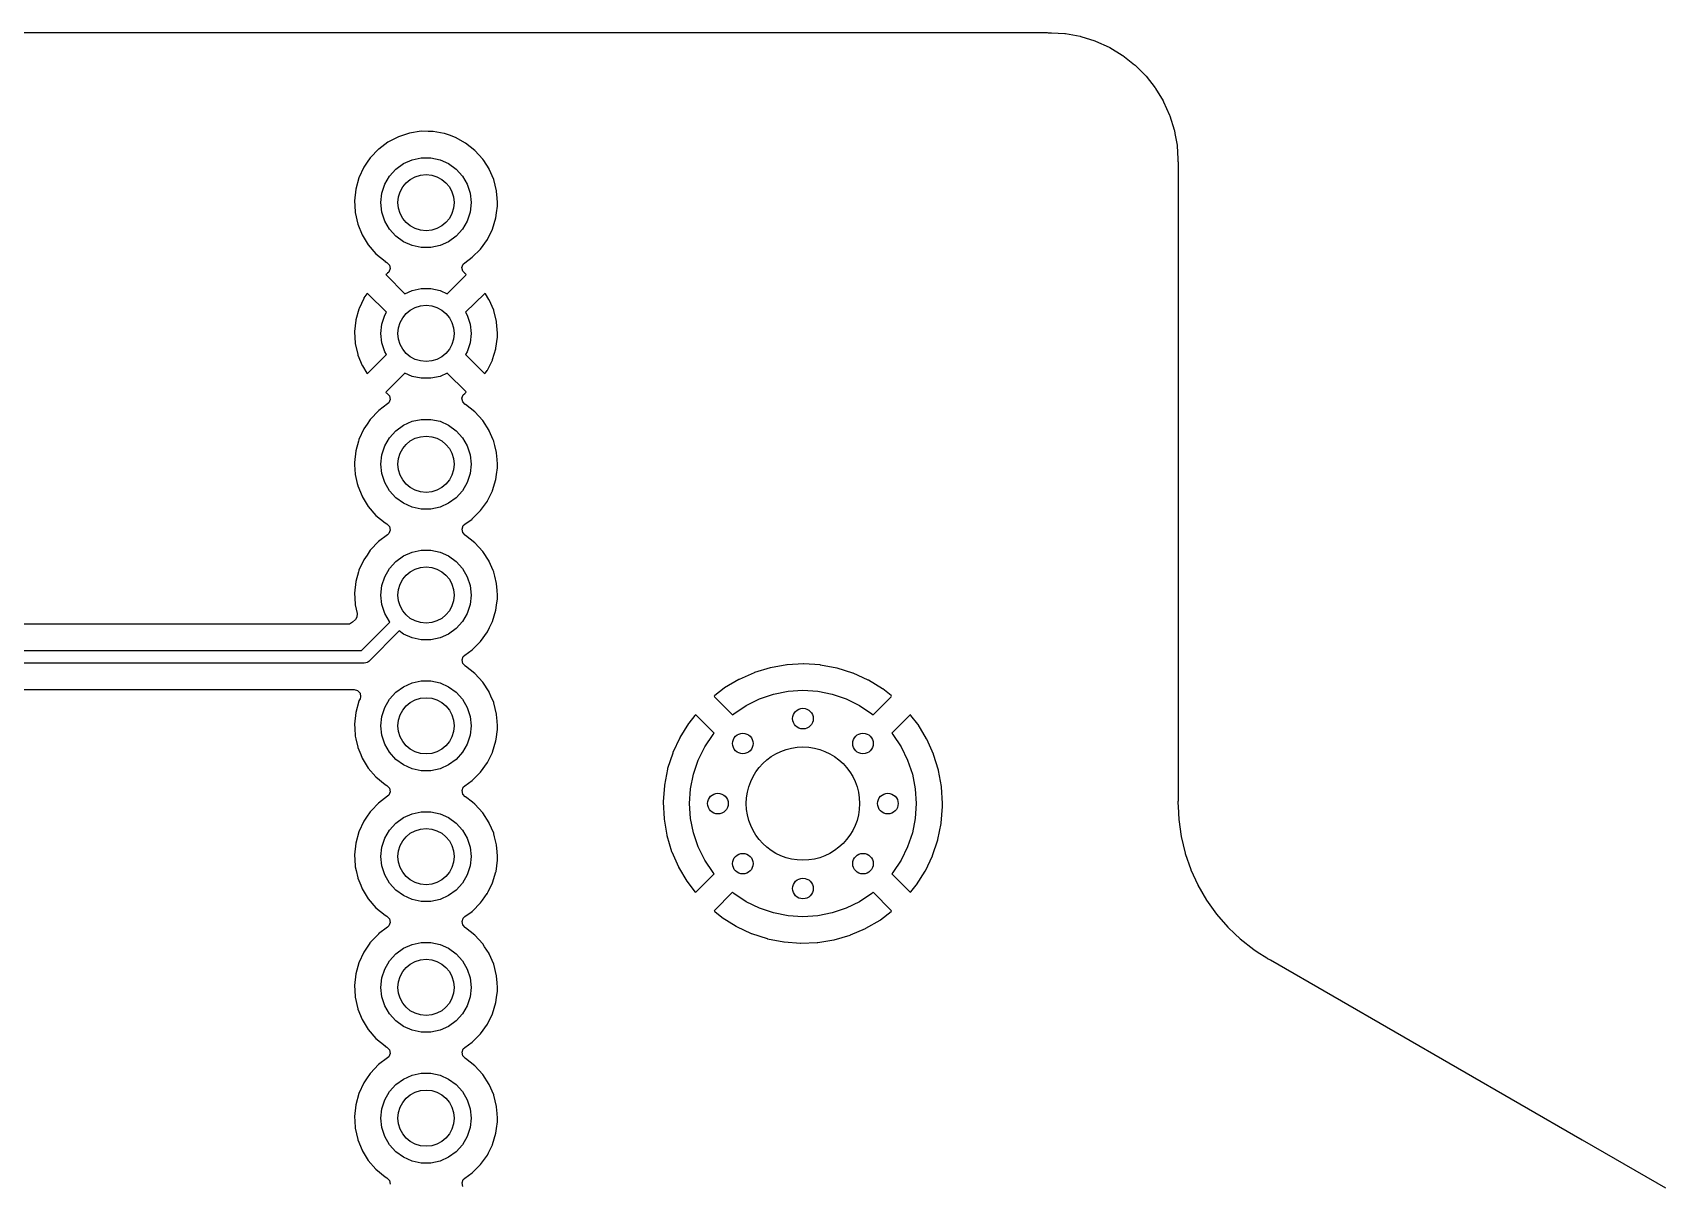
# Model space of a CAD drawing. Extents: x 189 to 319, y -167 to -61.
# Drawn here: x 253.98 to 285.68, y -83.17 to -60.82 of the extents above; entities that cross this region are included whole.
import ezdxf

# ---------------------------------------------------------------- set-up
doc = ezdxf.new("R2010")
doc.units = 0
doc.layers.add('BLACK', color=7, linetype='CONTINUOUS')

msp = doc.modelspace()

# ---------------------------------------------------------------- linework, layer by layer
at = {"layer": 'BLACK', "linetype": 'CONTINUOUS'}
for p, q in [((234.312, -60.8225), (273.681, -60.8225)), ((273.681, -60.8225), (273.7, -60.824)), ((273.7, -60.824), (273.715, -60.8263)), ((273.715, -60.8263), (273.715, -60.8263)), ((273.715, -60.8263), (273.724, -60.8277)), ((273.724, -60.8277), (273.741, -60.8255)), ((273.741, -60.8255), (273.765, -60.8246)), ((273.765, -60.8246), (274.023, -60.8402)), ((274.023, -60.8402), (274.038, -60.8421)), ((274.038, -60.8421), (274.109, -60.855)), ((274.109, -60.855), (274.319, -60.8936)), ((274.319, -60.8936), (274.334, -60.8972)), ((274.334, -60.8972), (274.606, -60.9822)), ((274.606, -60.9822), (274.621, -60.9876)), ((274.621, -60.9876), (274.881, -61.1048)), ((274.881, -61.1048), (274.895, -61.1119)), ((274.895, -61.1119), (275.139, -61.2597)), ((275.139, -61.2597), (275.152, -61.2684)), ((275.152, -61.2684), (275.377, -61.4445)), ((275.377, -61.4445), (275.388, -61.4546)), ((275.388, -61.4546), (275.59, -61.6566)), ((275.59, -61.6566), (275.6, -61.668)), ((275.6, -61.668), (275.776, -61.8929)), ((275.776, -61.8929), (275.785, -61.9054)), ((275.785, -61.9054), (275.933, -62.1499)), ((275.933, -62.1499), (275.94, -62.1634)), ((275.94, -62.1634), (276.057, -62.4239)), ((276.057, -62.4239), (276.062, -62.4381)), ((276.062, -62.4381), (276.147, -62.7109)), ((261.523, -62.7384), (261.298, -62.7728)), ((261.528, -62.7384), (261.523, -62.7384)), ((261.664, -62.7401), (261.528, -62.7384)), ((261.528, -62.7384), (261.528, -62.7384)), ((261.751, -62.7412), (261.664, -62.7401)), ((261.756, -62.7421), (261.751, -62.7412)), ((261.97, -62.7802), (261.756, -62.7421)), ((261.756, -62.7421), (261.756, -62.7421)), ((276.147, -62.7109), (276.151, -62.7257)), ((276.151, -62.7257), (276.161, -62.7811)), ((260.697, -63.0854), (260.54, -63.2501)), ((260.702, -63.0823), (260.697, -63.0854)), ((260.875, -62.9518), (260.702, -63.0823)), ((260.88, -62.9487), (260.875, -62.9518)), ((260.875, -62.9518), (260.875, -62.9518)), ((261.082, -62.8436), (260.88, -62.9487)), ((261.298, -62.7728), (261.082, -62.8436)), ((261.975, -62.7811), (261.97, -62.7802)), ((261.97, -62.7802), (261.97, -62.7802)), ((261.98, -62.7828), (261.975, -62.7811)), ((262.074, -62.816), (261.98, -62.7828)), ((261.98, -62.7828), (261.98, -62.7828)), ((262.19, -62.8571), (262.074, -62.816)), ((262.389, -62.9672), (262.19, -62.8571)), ((262.568, -63.1083), (262.389, -62.9672)), ((276.161, -62.7811), (276.202, -63.0067)), ((276.202, -63.0067), (276.204, -63.0218)), ((276.204, -63.0218), (276.219, -63.2725)), ((260.479, -63.3398), (260.412, -63.4382)), ((260.537, -63.2543), (260.479, -63.3398)), ((260.54, -63.2501), (260.537, -63.2543)), ((260.537, -63.2543), (260.537, -63.2543)), ((261.034, -63.4733), (261.182, -63.3656)), ((261.182, -63.3656), (261.349, -63.2911)), ((261.349, -63.2911), (261.528, -63.253)), ((261.528, -63.253), (261.712, -63.253)), ((261.712, -63.253), (261.891, -63.2911)), ((261.891, -63.2911), (262.058, -63.3656)), ((262.058, -63.3656), (262.206, -63.4733)), ((262.721, -63.2767), (262.568, -63.1083)), ((262.724, -63.281), (262.721, -63.2767)), ((262.741, -63.3083), (262.724, -63.281)), ((262.724, -63.281), (262.724, -63.281)), ((262.845, -63.4679), (262.741, -63.3083)), ((276.218, -63.2994), (276.217, -63.3083)), ((276.217, -63.3083), (276.218, -63.3172)), ((276.219, -63.2725), (276.218, -63.2992)), ((276.218, -63.2992), (276.218, -63.2994)), ((276.218, -63.3172), (276.218, -63.3172)), ((276.218, -63.3172), (276.221, -63.3398)), ((276.221, -63.3398), (276.222, -63.3561)), ((276.222, -63.3561), (276.222, -75.7212)), ((260.316, -63.6447), (260.255, -63.8642)), ((260.412, -63.4382), (260.316, -63.6447)), ((260.819, -63.7681), (260.911, -63.6095)), ((260.911, -63.6095), (261.034, -63.4733)), ((262.206, -63.4733), (262.329, -63.6095)), ((262.329, -63.6095), (262.421, -63.7681)), ((262.847, -63.4726), (262.845, -63.4679)), ((262.933, -63.672), (262.847, -63.4726)), ((262.847, -63.4726), (262.847, -63.4726)), ((262.935, -63.6767), (262.933, -63.672)), ((262.991, -63.8976), (262.935, -63.6767)), ((260.255, -63.8642), (260.231, -64.0906)), ((260.744, -64.1245), (260.763, -63.9423)), ((260.763, -63.9423), (260.819, -63.7681)), ((262.421, -63.7681), (262.477, -63.9423)), ((262.477, -63.9423), (262.496, -64.1245)), ((262.991, -63.9027), (262.991, -63.8976)), ((263.002, -64.0349), (262.991, -63.9027)), ((262.991, -63.9027), (262.991, -63.9027)), ((263.01, -64.1245), (263.002, -64.0349)), ((260.231, -64.0906), (260.231, -64.0957)), ((260.231, -64.0957), (260.236, -64.1793)), ((260.231, -64.0957), (260.231, -64.0957)), ((260.236, -64.1793), (260.244, -64.3179)), ((260.244, -64.3179), (260.294, -64.5401)), ((260.763, -64.3067), (260.744, -64.1245)), ((260.819, -64.481), (260.763, -64.3067)), ((262.477, -64.3067), (262.421, -64.481)), ((262.496, -64.1245), (262.477, -64.3067)), ((262.978, -64.4182), (262.991, -64.323)), ((262.991, -64.323), (263.007, -64.1957)), ((263.007, -64.1957), (263.008, -64.1924)), ((263.007, -64.1957), (263.007, -64.1957)), ((263.008, -64.1924), (263.01, -64.1245)), ((260.294, -64.5401), (260.296, -64.5448)), ((260.296, -64.5448), (260.296, -64.5449)), ((260.296, -64.5449), (260.378, -64.7463)), ((260.911, -64.6396), (260.819, -64.481)), ((261.034, -64.7758), (260.911, -64.6396)), ((262.329, -64.6396), (262.206, -64.7758)), ((262.421, -64.481), (262.329, -64.6396)), ((262.811, -64.8402), (262.912, -64.6361)), ((262.912, -64.6361), (262.978, -64.4182)), ((260.378, -64.7463), (260.38, -64.751)), ((260.38, -64.751), (260.499, -64.9452)), ((260.499, -64.9452), (260.648, -65.1173)), ((261.182, -64.8834), (261.034, -64.7758)), ((261.349, -64.9579), (261.182, -64.8834)), ((261.528, -64.996), (261.349, -64.9579)), ((261.891, -64.9579), (261.712, -64.996)), ((262.058, -64.8834), (261.891, -64.9579)), ((262.206, -64.7758), (262.058, -64.8834)), ((262.678, -65.0251), (262.811, -64.8402)), ((260.648, -65.1173), (260.823, -65.2628)), ((260.823, -65.2628), (260.827, -65.2654)), ((260.827, -65.2654), (260.827, -65.2654)), ((260.827, -65.2654), (260.861, -65.2848)), ((260.861, -65.2848), (260.909, -65.3365)), ((261.712, -64.996), (261.528, -64.996)), ((262.342, -65.3175), (262.37, -65.2909)), ((262.37, -65.2909), (262.517, -65.1859)), ((262.517, -65.1859), (262.678, -65.0251)), ((260.851, -65.5108), (260.842, -65.5222)), ((260.842, -65.5222), (260.849, -65.5345)), ((260.849, -65.5345), (261.208, -65.8938)), ((260.873, -65.4944), (260.851, -65.5108)), ((260.896, -65.472), (260.873, -65.4944)), ((260.923, -65.4063), (260.896, -65.472)), ((260.909, -65.3365), (260.923, -65.4063)), ((262.032, -65.8938), (262.392, -65.5332)), ((262.317, -65.3839), (262.342, -65.3175)), ((262.332, -65.4534), (262.317, -65.3839)), ((262.38, -65.5019), (262.332, -65.4534)), ((262.38, -65.5022), (262.38, -65.5019)), ((262.381, -65.5031), (262.38, -65.5022)), ((262.382, -65.5038), (262.381, -65.5031)), ((262.384, -65.5051), (262.382, -65.5038)), ((262.392, -65.51), (262.384, -65.5051)), ((262.399, -65.5204), (262.392, -65.51)), ((262.392, -65.5332), (262.399, -65.5204)), ((260.467, -65.898), (260.415, -65.9742)), ((260.479, -65.8884), (260.467, -65.898)), ((260.491, -65.8947), (260.479, -65.8884)), ((260.851, -66.2543), (260.491, -65.8947)), ((261.208, -65.8938), (261.349, -65.8311)), ((261.349, -65.8311), (261.528, -65.793)), ((261.528, -65.793), (261.712, -65.793)), ((261.712, -65.793), (261.891, -65.8311)), ((261.891, -65.8311), (262.032, -65.8938)), ((262.752, -65.8919), (262.389, -66.2543)), ((262.761, -65.8875), (262.752, -65.8919)), ((262.772, -65.8967), (262.761, -65.8875)), ((262.841, -66.0038), (262.772, -65.8967)), ((260.315, -66.1899), (260.257, -66.3993)), ((260.319, -66.1802), (260.315, -66.1899)), ((260.41, -65.9831), (260.319, -66.1802)), ((260.415, -65.9742), (260.41, -65.9831)), ((260.819, -66.3081), (260.851, -66.2543)), ((262.389, -66.2543), (262.421, -66.3081)), ((262.846, -66.0129), (262.841, -66.0038)), ((262.933, -66.2122), (262.846, -66.0129)), ((262.936, -66.2219), (262.933, -66.2122)), ((262.989, -66.4326), (262.936, -66.2219)), ((260.255, -66.4094), (260.232, -66.6255)), ((260.257, -66.3993), (260.255, -66.4094)), ((260.744, -66.6645), (260.763, -66.4823)), ((260.763, -66.4823), (260.819, -66.3081)), ((262.421, -66.3081), (262.477, -66.4823)), ((262.477, -66.4823), (262.496, -66.6645)), ((262.991, -66.4428), (262.989, -66.4326)), ((263.009, -66.6612), (262.991, -66.4428)), ((260.232, -66.6255), (260.232, -66.6358)), ((260.232, -66.6358), (260.244, -66.8527)), ((260.244, -66.8527), (260.246, -66.8629)), ((260.246, -66.8629), (260.293, -67.0749)), ((260.763, -66.8467), (260.744, -66.6645)), ((260.819, -67.021), (260.763, -66.8467)), ((262.477, -66.8467), (262.421, -67.021)), ((262.496, -66.6645), (262.477, -66.8467)), ((262.978, -66.9529), (263.007, -66.7357)), ((263.007, -66.729), (263.009, -66.6679)), ((263.007, -66.7357), (263.007, -66.729)), ((263.009, -66.6679), (263.009, -66.6612)), ((260.293, -67.0749), (260.296, -67.0847)), ((260.296, -67.0847), (260.378, -67.286)), ((260.487, -67.4388), (260.851, -67.0748)), ((260.851, -67.0748), (260.819, -67.021)), ((262.421, -67.021), (262.389, -67.0748)), ((262.389, -67.0748), (262.749, -67.4346)), ((262.813, -67.3753), (262.909, -67.1805)), ((262.909, -67.1805), (262.913, -67.1709)), ((262.913, -67.1709), (262.976, -66.963)), ((262.976, -66.963), (262.978, -66.9529)), ((260.378, -67.286), (260.383, -67.2952)), ((260.383, -67.2952), (260.467, -67.4331)), ((260.467, -67.4331), (260.478, -67.4425)), ((260.478, -67.4425), (260.487, -67.4388)), ((261.208, -67.4353), (260.848, -67.7962)), ((261.349, -67.4979), (261.208, -67.4353)), ((261.528, -67.536), (261.349, -67.4979)), ((261.891, -67.4979), (261.712, -67.536)), ((262.032, -67.4353), (261.891, -67.4979)), ((262.39, -67.7933), (262.032, -67.4353)), ((262.749, -67.4346), (262.761, -67.4412)), ((262.761, -67.4412), (262.773, -67.4322)), ((262.773, -67.4322), (262.808, -67.3841)), ((262.808, -67.3841), (262.813, -67.3753)), ((260.848, -67.7962), (260.841, -67.8086)), ((260.841, -67.8086), (260.846, -67.8157)), ((260.846, -67.8157), (260.861, -67.8242)), ((260.861, -67.8242), (260.909, -67.8759)), ((261.712, -67.536), (261.528, -67.536)), ((262.342, -67.8569), (262.37, -67.8303)), ((262.37, -67.8303), (262.388, -67.8171)), ((262.388, -67.8171), (262.397, -67.8064)), ((262.397, -67.8064), (262.39, -67.7933)), ((260.873, -68.0338), (260.702, -68.1623)), ((260.896, -68.0114), (260.873, -68.0338)), ((260.922, -67.9457), (260.896, -68.0114)), ((260.909, -67.8759), (260.922, -67.9457)), ((262.317, -67.9234), (262.342, -67.8569)), ((262.332, -67.9928), (262.317, -67.9234)), ((262.38, -68.0416), (262.332, -67.9928)), ((262.38, -68.0418), (262.38, -68.0416)), ((262.381, -68.0424), (262.38, -68.0418)), ((262.382, -68.0432), (262.381, -68.0424)), ((262.389, -68.0472), (262.382, -68.0432)), ((262.568, -68.1883), (262.389, -68.0472)), ((260.474, -68.4275), (260.412, -68.5182)), ((260.537, -68.3343), (260.474, -68.4275)), ((260.54, -68.3301), (260.537, -68.3343)), ((260.537, -68.3343), (260.537, -68.3343)), ((260.697, -68.1654), (260.54, -68.3301)), ((260.702, -68.1623), (260.697, -68.1654)), ((261.034, -68.5533), (261.182, -68.4456)), ((261.182, -68.4456), (261.349, -68.3711)), ((261.349, -68.3711), (261.528, -68.333)), ((261.528, -68.333), (261.712, -68.333)), ((261.712, -68.333), (261.891, -68.3711)), ((261.891, -68.3711), (262.058, -68.4456)), ((262.058, -68.4456), (262.206, -68.5533)), ((262.721, -68.3567), (262.568, -68.1883)), ((262.845, -68.5479), (262.721, -68.3567)), ((260.307, -68.7567), (260.255, -68.9442)), ((260.315, -68.7297), (260.307, -68.7567)), ((260.316, -68.7247), (260.315, -68.7297)), ((260.315, -68.7297), (260.315, -68.7297)), ((260.412, -68.5182), (260.316, -68.7247)), ((260.819, -68.8481), (260.911, -68.6895)), ((260.911, -68.6895), (261.034, -68.5533)), ((262.206, -68.5533), (262.329, -68.6895)), ((262.329, -68.6895), (262.421, -68.8481)), ((262.847, -68.5526), (262.845, -68.5479)), ((262.924, -68.7299), (262.847, -68.5526)), ((262.847, -68.5526), (262.847, -68.5526)), ((262.935, -68.7567), (262.924, -68.7299)), ((262.937, -68.7617), (262.935, -68.7567)), ((262.956, -68.84), (262.937, -68.7617)), ((262.937, -68.7617), (262.937, -68.7617)), ((260.255, -68.9442), (260.231, -69.1706)), ((260.744, -69.2045), (260.763, -69.0223)), ((260.763, -69.0223), (260.819, -68.8481)), ((262.421, -68.8481), (262.477, -69.0223)), ((262.477, -69.0223), (262.496, -69.2045)), ((262.991, -68.9776), (262.956, -68.84)), ((262.991, -68.9827), (262.991, -68.9776)), ((263.002, -69.1149), (262.991, -68.9827)), ((262.991, -68.9827), (262.991, -68.9827)), ((260.231, -69.1706), (260.231, -69.1757)), ((260.231, -69.1757), (260.231, -69.1757)), ((260.231, -69.1757), (260.233, -69.2141)), ((260.233, -69.2141), (260.244, -69.3979)), ((260.244, -69.3979), (260.245, -69.403)), ((260.245, -69.403), (260.245, -69.403)), ((260.245, -69.403), (260.284, -69.5766)), ((260.763, -69.3867), (260.744, -69.2045)), ((260.819, -69.561), (260.763, -69.3867)), ((262.477, -69.3867), (262.421, -69.561)), ((262.496, -69.2045), (262.477, -69.3867)), ((262.978, -69.4982), (262.991, -69.403)), ((262.991, -69.403), (263.007, -69.2757)), ((263.01, -69.2045), (263.002, -69.1149)), ((263.007, -69.2757), (263.008, -69.2724)), ((263.007, -69.2757), (263.007, -69.2757)), ((263.008, -69.2724), (263.01, -69.2045)), ((260.284, -69.5766), (260.294, -69.6201)), ((260.294, -69.6201), (260.296, -69.6248)), ((260.296, -69.6248), (260.296, -69.6249)), ((260.296, -69.6249), (260.378, -69.826)), ((260.911, -69.7196), (260.819, -69.561)), ((261.034, -69.8558), (260.911, -69.7196)), ((262.329, -69.7196), (262.206, -69.8558)), ((262.421, -69.561), (262.329, -69.7196)), ((262.813, -69.9153), (262.91, -69.7207)), ((262.91, -69.7207), (262.912, -69.7161)), ((262.91, -69.7207), (262.91, -69.7207)), ((262.912, -69.7161), (262.978, -69.4982)), ((260.378, -69.826), (260.38, -69.831)), ((260.38, -69.831), (260.499, -70.0252)), ((260.499, -70.0252), (260.648, -70.1973)), ((261.182, -69.9634), (261.034, -69.8558)), ((261.349, -70.0379), (261.182, -69.9634)), ((261.528, -70.076), (261.349, -70.0379)), ((261.891, -70.0379), (261.712, -70.076)), ((262.058, -69.9634), (261.891, -70.0379)), ((262.206, -69.8558), (262.058, -69.9634)), ((262.678, -70.1051), (262.811, -69.9202)), ((262.811, -69.9202), (262.813, -69.9153)), ((260.648, -70.1973), (260.823, -70.3428)), ((260.823, -70.3428), (260.827, -70.3454)), ((260.827, -70.3454), (260.827, -70.3454)), ((260.827, -70.3454), (260.86, -70.3646)), ((260.86, -70.3646), (260.909, -70.4162)), ((261.712, -70.076), (261.528, -70.076)), ((262.343, -70.3972), (262.37, -70.3706)), ((262.37, -70.3706), (262.513, -70.2689)), ((262.513, -70.2689), (262.517, -70.2659)), ((262.513, -70.2689), (262.513, -70.2689)), ((262.517, -70.2659), (262.678, -70.1051)), ((260.872, -70.5741), (260.697, -70.7054)), ((260.895, -70.5518), (260.872, -70.5741)), ((260.922, -70.486), (260.895, -70.5518)), ((260.909, -70.4162), (260.922, -70.486)), ((262.318, -70.4636), (262.343, -70.3972)), ((262.332, -70.5331), (262.318, -70.4636)), ((262.38, -70.5815), (262.332, -70.5331)), ((262.38, -70.5818), (262.38, -70.5815)), ((262.382, -70.5828), (262.38, -70.5818)), ((262.382, -70.5835), (262.382, -70.5828)), ((262.389, -70.5872), (262.382, -70.5835)), ((262.568, -70.7283), (262.389, -70.5872)), ((260.474, -70.9675), (260.412, -71.0582)), ((260.537, -70.8743), (260.474, -70.9675)), ((260.54, -70.8701), (260.537, -70.8743)), ((260.537, -70.8743), (260.537, -70.8743)), ((260.697, -70.7054), (260.54, -70.8701)), ((261.034, -71.0933), (261.182, -70.9856)), ((261.182, -70.9856), (261.349, -70.9111)), ((261.349, -70.9111), (261.528, -70.873)), ((261.528, -70.873), (261.712, -70.873)), ((261.712, -70.873), (261.891, -70.9111)), ((261.891, -70.9111), (262.058, -70.9856)), ((262.058, -70.9856), (262.206, -71.0933)), ((262.721, -70.8967), (262.568, -70.7283)), ((262.845, -71.0879), (262.721, -70.8967)), ((260.307, -71.2967), (260.255, -71.4842)), ((260.315, -71.2697), (260.307, -71.2967)), ((260.316, -71.2647), (260.315, -71.2697)), ((260.315, -71.2697), (260.315, -71.2697)), ((260.412, -71.0582), (260.316, -71.2647)), ((260.819, -71.3881), (260.911, -71.2295)), ((260.911, -71.2295), (261.034, -71.0933)), ((262.206, -71.0933), (262.329, -71.2295)), ((262.329, -71.2295), (262.421, -71.3881)), ((262.847, -71.0926), (262.845, -71.0879)), ((262.924, -71.2699), (262.847, -71.0926)), ((262.847, -71.0926), (262.847, -71.0926)), ((262.935, -71.2967), (262.924, -71.2699)), ((262.937, -71.3017), (262.935, -71.2967)), ((262.956, -71.38), (262.937, -71.3017)), ((262.937, -71.3017), (262.937, -71.3017)), ((260.255, -71.4842), (260.231, -71.7106)), ((260.744, -71.7445), (260.763, -71.5623)), ((260.763, -71.5623), (260.819, -71.3881)), ((262.421, -71.3881), (262.477, -71.5623)), ((262.477, -71.5623), (262.496, -71.7445)), ((262.991, -71.5176), (262.956, -71.38)), ((262.991, -71.5227), (262.991, -71.5176)), ((263.002, -71.6549), (262.991, -71.5227)), ((262.991, -71.5227), (262.991, -71.5227)), ((260.231, -71.7106), (260.231, -71.7157)), ((260.231, -71.7157), (260.231, -71.7157)), ((260.231, -71.7157), (260.236, -71.7993)), ((260.236, -71.7993), (260.244, -71.9379)), ((260.244, -71.9379), (260.281, -72.1042)), ((260.763, -71.9267), (260.744, -71.7445)), ((260.819, -72.101), (260.763, -71.9267)), ((262.477, -71.9267), (262.421, -72.101)), ((262.496, -71.7445), (262.477, -71.9267)), ((262.978, -72.0382), (262.991, -71.943)), ((262.991, -71.943), (263.007, -71.8157)), ((263.01, -71.7445), (263.002, -71.6549)), ((263.007, -71.8157), (263.008, -71.8124)), ((263.007, -71.8157), (263.007, -71.8157)), ((263.008, -71.8124), (263.01, -71.7445)), ((260.194, -72.2749), (260.131, -72.309)), ((260.248, -72.221), (260.194, -72.2749)), ((260.277, -72.1751), (260.248, -72.221)), ((260.281, -72.1042), (260.277, -72.1751)), ((260.367, -72.8203), (260.919, -72.2686)), ((260.911, -72.2596), (260.819, -72.101)), ((260.919, -72.2686), (260.911, -72.2596)), ((262.329, -72.2596), (262.206, -72.3958)), ((262.421, -72.101), (262.329, -72.2596)), ((262.853, -72.3752), (262.91, -72.2607)), ((262.91, -72.2607), (262.912, -72.2561)), ((262.91, -72.2607), (262.91, -72.2607)), ((262.912, -72.2561), (262.978, -72.0382)), ((260.105, -72.3118), (247.824, -72.3118)), ((260.131, -72.309), (260.105, -72.3118)), ((261.098, -72.4428), (260.508, -73.0337)), ((261.182, -72.5034), (261.098, -72.4428)), ((261.349, -72.5779), (261.182, -72.5034)), ((261.528, -72.616), (261.349, -72.5779)), ((261.891, -72.5779), (261.712, -72.616)), ((262.058, -72.5034), (261.891, -72.5779)), ((262.206, -72.3958), (262.058, -72.5034)), ((262.678, -72.6451), (262.811, -72.4602)), ((262.811, -72.4602), (262.853, -72.3752)), ((245.825, -72.8203), (260.367, -72.8203)), ((261.712, -72.616), (261.528, -72.616)), ((262.343, -72.9372), (262.37, -72.9106)), ((262.37, -72.9106), (262.513, -72.8089)), ((262.513, -72.8089), (262.517, -72.8059)), ((262.513, -72.8089), (262.513, -72.8089)), ((262.517, -72.8059), (262.678, -72.6451)), ((260.419, -73.0703), (245.876, -73.0703)), ((260.449, -73.0617), (260.419, -73.0703)), ((260.479, -73.0552), (260.449, -73.0617)), ((260.484, -73.0513), (260.479, -73.0552)), ((260.487, -73.0505), (260.484, -73.0513)), ((260.49, -73.0471), (260.487, -73.0505)), ((260.508, -73.0337), (260.49, -73.0471)), ((262.318, -73.0036), (262.343, -72.9372)), ((262.332, -73.0731), (262.318, -73.0036)), ((262.38, -73.1215), (262.332, -73.0731)), ((262.38, -73.1218), (262.38, -73.1215)), ((262.382, -73.1228), (262.38, -73.1218)), ((262.382, -73.1235), (262.382, -73.1228)), ((262.389, -73.1272), (262.382, -73.1235)), ((262.568, -73.2683), (262.389, -73.1272)), ((268.301, -73.1581), (267.995, -73.2511)), ((268.308, -73.1563), (268.301, -73.1581)), ((268.622, -73.1007), (268.308, -73.1563)), ((268.629, -73.0998), (268.622, -73.1007)), ((268.948, -73.0823), (268.629, -73.0998)), ((268.955, -73.0823), (268.948, -73.0823)), ((269.274, -73.1032), (268.955, -73.0823)), ((269.281, -73.1041), (269.274, -73.1032)), ((269.595, -73.1631), (269.281, -73.1041)), ((269.602, -73.1649), (269.595, -73.1631)), ((269.906, -73.2611), (269.602, -73.1649)), ((261.034, -73.6333), (261.182, -73.5256)), ((261.182, -73.5256), (261.349, -73.4511)), ((261.349, -73.4511), (261.528, -73.413)), ((261.528, -73.413), (261.712, -73.413)), ((261.712, -73.413), (261.891, -73.4511)), ((261.891, -73.4511), (262.058, -73.5256)), ((262.058, -73.5256), (262.206, -73.6333)), ((262.721, -73.4367), (262.568, -73.2683)), ((262.845, -73.6279), (262.721, -73.4367)), ((267.69, -73.3862), (267.416, -73.5492)), ((267.697, -73.3827), (267.69, -73.3862)), ((267.988, -73.2537), (267.697, -73.3827)), ((267.995, -73.2511), (267.988, -73.2537)), ((269.913, -73.2638), (269.906, -73.2611)), ((270.204, -73.3958), (269.913, -73.2638)), ((270.21, -73.3994), (270.204, -73.3958)), ((270.483, -73.5653), (270.21, -73.3994)), ((247.775, -73.5788), (260.223, -73.5788)), ((260.223, -73.5788), (260.291, -73.5988)), ((260.316, -73.8047), (260.255, -74.0242)), ((260.291, -73.5988), (260.338, -73.6525)), ((260.318, -73.8), (260.316, -73.8047)), ((260.338, -73.7579), (260.318, -73.8)), ((260.318, -73.8), (260.318, -73.8)), ((260.338, -73.6525), (260.348, -73.7228)), ((260.348, -73.7228), (260.338, -73.7579)), ((260.819, -73.9281), (260.911, -73.7695)), ((260.911, -73.7695), (261.034, -73.6333)), ((262.206, -73.6333), (262.329, -73.7695)), ((262.329, -73.7695), (262.421, -73.9281)), ((262.847, -73.6326), (262.845, -73.6279)), ((262.88, -73.7084), (262.847, -73.6326)), ((262.847, -73.6326), (262.847, -73.6326)), ((262.933, -73.832), (262.88, -73.7084)), ((262.935, -73.8367), (262.933, -73.832)), ((262.991, -74.0576), (262.935, -73.8367)), ((267.224, -73.6968), (267.215, -73.7084)), ((267.215, -73.7084), (267.222, -73.7203)), ((267.222, -73.7203), (267.573, -74.0715)), ((267.41, -73.5535), (267.224, -73.6968)), ((267.416, -73.5492), (267.41, -73.5535)), ((267.837, -73.8897), (268.096, -73.7625)), ((268.096, -73.7625), (268.368, -73.67)), ((268.368, -73.67), (268.65, -73.6138)), ((268.65, -73.6138), (268.938, -73.595)), ((268.938, -73.595), (269.225, -73.6138)), ((269.225, -73.6138), (269.507, -73.67)), ((269.507, -73.67), (269.779, -73.7625)), ((269.779, -73.7625), (270.037, -73.8897)), ((270.302, -74.0715), (270.652, -73.7212)), ((270.489, -73.5696), (270.483, -73.5653)), ((270.651, -73.6977), (270.489, -73.5696)), ((270.659, -73.7084), (270.651, -73.6977)), ((270.652, -73.7212), (270.659, -73.7084)), ((260.255, -74.0242), (260.231, -74.2506)), ((260.744, -74.2845), (260.763, -74.1023)), ((260.763, -74.1023), (260.819, -73.9281)), ((262.421, -73.9281), (262.477, -74.1023)), ((262.477, -74.1023), (262.496, -74.2845)), ((262.991, -74.0627), (262.991, -74.0576)), ((263.002, -74.1949), (262.991, -74.0627)), ((262.991, -74.0627), (262.991, -74.0627)), ((266.84, -74.0813), (266.72, -74.2321)), ((266.851, -74.0736), (266.84, -74.0813)), ((266.864, -74.0807), (266.851, -74.0736)), ((267.214, -74.4307), (266.864, -74.0807)), ((267.573, -74.0715), (267.598, -74.0496)), ((267.598, -74.0496), (267.837, -73.8897)), ((270.037, -73.8897), (270.277, -74.0496)), ((270.277, -74.0496), (270.302, -74.0715)), ((271.012, -74.0797), (270.661, -74.4307)), ((271.024, -74.0732), (271.012, -74.0797)), ((271.035, -74.0816), (271.024, -74.0732)), ((271.171, -74.2554), (271.035, -74.0816)), ((260.231, -74.2506), (260.231, -74.2557)), ((260.231, -74.2557), (260.231, -74.2557)), ((260.231, -74.2557), (260.236, -74.3393)), ((260.236, -74.3393), (260.244, -74.4779)), ((260.244, -74.4779), (260.245, -74.483)), ((260.245, -74.483), (260.245, -74.483)), ((260.245, -74.483), (260.257, -74.5348)), ((260.763, -74.4667), (260.744, -74.2845)), ((260.819, -74.641), (260.763, -74.4667)), ((262.477, -74.4667), (262.421, -74.641)), ((262.496, -74.2845), (262.477, -74.4667)), ((262.983, -74.5416), (263.007, -74.3557)), ((263.01, -74.2845), (263.002, -74.1949)), ((263.007, -74.3557), (263.008, -74.3524)), ((263.007, -74.3557), (263.007, -74.3557)), ((263.008, -74.3524), (263.01, -74.2845)), ((266.716, -74.2383), (266.549, -74.5098)), ((266.72, -74.2321), (266.716, -74.2383)), ((267.032, -74.695), (267.192, -74.4557)), ((267.192, -74.4557), (267.214, -74.4307)), ((270.661, -74.4307), (270.683, -74.4557)), ((270.683, -74.4557), (270.843, -74.695)), ((271.175, -74.2616), (271.171, -74.2554)), ((271.34, -74.5348), (271.175, -74.2616)), ((260.257, -74.5348), (260.294, -74.7001)), ((260.294, -74.7001), (260.296, -74.7048)), ((260.296, -74.7048), (260.296, -74.7049)), ((260.296, -74.7049), (260.351, -74.8397)), ((260.911, -74.7996), (260.819, -74.641)), ((261.034, -74.9358), (260.911, -74.7996)), ((262.329, -74.7996), (262.206, -74.9358)), ((262.421, -74.641), (262.329, -74.7996)), ((262.89, -74.8397), (262.91, -74.8007)), ((262.91, -74.8007), (262.912, -74.7961)), ((262.91, -74.8007), (262.91, -74.8007)), ((262.912, -74.7961), (262.978, -74.5782)), ((262.978, -74.5782), (262.983, -74.5416)), ((266.409, -74.8131), (266.311, -75.1167)), ((266.411, -74.8061), (266.409, -74.8131)), ((266.545, -74.5164), (266.411, -74.8061)), ((266.549, -74.5098), (266.545, -74.5164)), ((266.905, -74.9531), (267.032, -74.695)), ((270.843, -74.695), (270.97, -74.9531)), ((271.343, -74.5416), (271.34, -74.5348)), ((271.474, -74.8326), (271.343, -74.5416)), ((260.351, -74.8397), (260.38, -74.911)), ((260.38, -74.911), (260.499, -75.1052)), ((260.499, -75.1052), (260.648, -75.2773)), ((261.182, -75.0434), (261.034, -74.9358)), ((261.349, -75.1179), (261.182, -75.0434)), ((261.528, -75.156), (261.349, -75.1179)), ((261.891, -75.1179), (261.712, -75.156)), ((262.058, -75.0434), (261.891, -75.1179)), ((262.206, -74.9358), (262.058, -75.0434)), ((262.678, -75.1851), (262.811, -75.0002)), ((262.811, -75.0002), (262.89, -74.8397)), ((266.309, -75.124), (266.248, -75.4372)), ((266.311, -75.1167), (266.309, -75.124)), ((266.812, -75.2256), (266.905, -74.9531)), ((270.97, -74.9531), (271.063, -75.2256)), ((271.476, -74.8397), (271.474, -74.8326)), ((271.571, -75.1443), (271.476, -74.8397)), ((260.648, -75.2773), (260.823, -75.4228)), ((260.823, -75.4228), (260.827, -75.4254)), ((260.827, -75.4254), (260.827, -75.4254)), ((260.827, -75.4254), (260.86, -75.4446)), ((260.86, -75.4446), (260.909, -75.4962)), ((261.712, -75.156), (261.528, -75.156)), ((262.37, -75.4506), (262.513, -75.3489)), ((262.513, -75.3489), (262.517, -75.3459)), ((262.513, -75.3489), (262.513, -75.3489)), ((262.517, -75.3459), (262.678, -75.1851)), ((266.247, -75.4447), (266.225, -75.7628)), ((266.248, -75.4372), (266.247, -75.4447)), ((266.756, -75.5078), (266.812, -75.2256)), ((271.063, -75.2256), (271.119, -75.5078)), ((271.573, -75.1516), (271.571, -75.1443)), ((271.63, -75.4654), (271.573, -75.1516)), ((260.872, -75.6541), (260.697, -75.7854)), ((260.895, -75.6318), (260.872, -75.6541)), ((260.922, -75.566), (260.895, -75.6318)), ((260.909, -75.4962), (260.922, -75.566)), ((262.318, -75.5436), (262.343, -75.4772)), ((262.332, -75.6131), (262.318, -75.5436)), ((262.38, -75.6615), (262.332, -75.6131)), ((262.343, -75.4772), (262.37, -75.4506)), ((262.38, -75.6618), (262.38, -75.6615)), ((262.382, -75.6628), (262.38, -75.6618)), ((262.382, -75.6635), (262.382, -75.6628)), ((262.389, -75.6672), (262.382, -75.6635)), ((262.52, -75.7704), (262.389, -75.6672)), ((266.225, -75.7628), (266.225, -75.7704)), ((266.738, -75.795), (266.756, -75.5078)), ((271.119, -75.5078), (271.137, -75.795)), ((271.631, -75.4729), (271.63, -75.4654)), ((271.65, -75.7928), (271.631, -75.4729)), ((276.221, -75.7406), (276.217, -75.7643)), ((276.217, -75.7643), (276.218, -75.7732)), ((276.222, -75.7212), (276.221, -75.7406)), ((260.466, -76.0588), (260.412, -76.1382)), ((260.537, -75.9543), (260.466, -76.0588)), ((260.54, -75.9501), (260.537, -75.9543)), ((260.537, -75.9543), (260.537, -75.9543)), ((260.571, -75.9176), (260.54, -75.9501)), ((260.685, -75.798), (260.571, -75.9176)), ((260.697, -75.7854), (260.685, -75.798)), ((261.034, -76.1733), (261.182, -76.0656)), ((261.182, -76.0656), (261.349, -75.9911)), ((261.349, -75.9911), (261.528, -75.953)), ((261.528, -75.953), (261.712, -75.953)), ((261.712, -75.953), (261.891, -75.9911)), ((261.891, -75.9911), (262.058, -76.0656)), ((262.058, -76.0656), (262.206, -76.1733)), ((262.568, -75.8083), (262.52, -75.7704)), ((262.721, -75.9767), (262.568, -75.8083)), ((262.845, -76.1679), (262.721, -75.9767)), ((266.225, -75.7704), (266.241, -76.0889)), ((266.756, -76.0822), (266.738, -75.795)), ((266.812, -76.3644), (266.756, -76.0822)), ((271.119, -76.0822), (271.063, -76.3644)), ((271.137, -75.795), (271.119, -76.0822)), ((271.624, -76.1735), (271.65, -75.8541)), ((271.65, -75.7972), (271.65, -75.7928)), ((271.65, -75.8496), (271.65, -75.7972)), ((271.65, -75.8541), (271.65, -75.8496)), ((276.218, -75.7732), (276.218, -75.7744)), ((276.218, -75.7744), (276.218, -75.7804)), ((276.218, -75.7804), (276.222, -75.8496)), ((276.222, -75.8496), (276.234, -76.1044)), ((260.316, -76.3447), (260.255, -76.5642)), ((260.412, -76.1382), (260.316, -76.3447)), ((260.819, -76.4681), (260.911, -76.3095)), ((260.911, -76.3095), (261.034, -76.1733)), ((262.206, -76.1733), (262.329, -76.3095)), ((262.329, -76.3095), (262.421, -76.4681)), ((262.847, -76.1726), (262.845, -76.1679)), ((262.933, -76.372), (262.847, -76.1726)), ((262.847, -76.1726), (262.847, -76.1726)), ((262.935, -76.3767), (262.933, -76.372)), ((262.937, -76.3817), (262.935, -76.3767)), ((262.951, -76.4381), (262.937, -76.3817)), ((262.937, -76.3817), (262.937, -76.3817)), ((266.241, -76.0889), (266.242, -76.0964)), ((266.242, -76.0964), (266.296, -76.4108)), ((266.905, -76.6369), (266.812, -76.3644)), ((271.063, -76.3644), (270.97, -76.6369)), ((271.559, -76.4934), (271.623, -76.181)), ((271.623, -76.181), (271.624, -76.1735)), ((276.234, -76.1044), (276.281, -76.4352)), ((260.255, -76.5642), (260.231, -76.7906)), ((260.744, -76.8245), (260.763, -76.6423)), ((260.763, -76.6423), (260.819, -76.4681)), ((262.421, -76.4681), (262.477, -76.6423)), ((262.477, -76.6423), (262.496, -76.8245)), ((262.991, -76.5976), (262.951, -76.4381)), ((262.991, -76.6027), (262.991, -76.5976)), ((263.001, -76.7237), (262.991, -76.6027)), ((262.991, -76.6027), (262.991, -76.6027)), ((266.296, -76.4108), (266.297, -76.4181)), ((266.297, -76.4181), (266.389, -76.7237)), ((267.032, -76.895), (266.905, -76.6369)), ((270.97, -76.6369), (270.843, -76.895)), ((271.456, -76.8033), (271.557, -76.5008)), ((271.557, -76.5008), (271.559, -76.4934)), ((276.281, -76.4352), (276.36, -76.76)), ((260.231, -76.7906), (260.231, -76.7957)), ((260.231, -76.7957), (260.231, -76.7957)), ((260.231, -76.7957), (260.236, -76.8793)), ((260.236, -76.8793), (260.244, -77.0179)), ((260.244, -77.0179), (260.245, -77.023)), ((260.245, -77.023), (260.245, -77.023)), ((260.245, -77.023), (260.262, -77.0969)), ((260.763, -77.0067), (260.744, -76.8245)), ((260.819, -77.181), (260.763, -77.0067)), ((262.477, -77.0067), (262.421, -77.181)), ((262.496, -76.8245), (262.477, -77.0067)), ((262.979, -77.1131), (263.007, -76.8957)), ((263.01, -76.8245), (263.001, -76.7237)), ((263.007, -76.8957), (263.008, -76.8924)), ((263.007, -76.8957), (263.007, -76.8957)), ((263.008, -76.8924), (263.01, -76.8245)), ((266.389, -76.7237), (266.391, -76.7308)), ((266.391, -76.7308), (266.519, -77.0232)), ((266.519, -77.0232), (266.522, -77.0299)), ((266.522, -77.0299), (266.684, -77.3049)), ((267.192, -77.1343), (267.032, -76.895)), ((270.843, -76.895), (270.683, -77.1343)), ((271.317, -77.0985), (271.453, -76.8103)), ((271.453, -76.8103), (271.456, -76.8033)), ((276.36, -76.76), (276.361, -76.7628)), ((276.361, -76.7628), (276.361, -76.7628)), ((276.361, -76.7628), (276.469, -77.073)), ((260.262, -77.0969), (260.294, -77.2401)), ((260.294, -77.2401), (260.296, -77.2448)), ((260.296, -77.2448), (260.296, -77.2449)), ((260.296, -77.2449), (260.352, -77.3824)), ((260.911, -77.3396), (260.819, -77.181)), ((261.034, -77.4758), (260.911, -77.3396)), ((262.329, -77.3396), (262.206, -77.4758)), ((262.421, -77.181), (262.329, -77.3396)), ((262.822, -77.5174), (262.91, -77.3407)), ((262.91, -77.3407), (262.912, -77.3361)), ((262.91, -77.3407), (262.91, -77.3407)), ((262.912, -77.3361), (262.978, -77.1182)), ((262.978, -77.1182), (262.979, -77.1131)), ((266.684, -77.3049), (266.688, -77.3111)), ((266.688, -77.3111), (266.839, -77.5089)), ((266.863, -77.5107), (267.214, -77.1593)), ((267.214, -77.1593), (267.192, -77.1343)), ((270.683, -77.1343), (270.661, -77.1593)), ((270.661, -77.1593), (271.011, -77.5091)), ((271.143, -77.3749), (271.313, -77.1052)), ((271.313, -77.1052), (271.317, -77.0985)), ((276.469, -77.073), (276.469, -77.073)), ((276.469, -77.073), (276.47, -77.0758)), ((276.47, -77.0758), (276.471, -77.0785)), ((276.471, -77.0785), (276.606, -77.3749)), ((260.352, -77.3824), (260.38, -77.451)), ((260.38, -77.451), (260.499, -77.6452)), ((260.499, -77.6452), (260.648, -77.8173)), ((261.182, -77.5834), (261.034, -77.4758)), ((261.349, -77.6579), (261.182, -77.5834)), ((261.528, -77.696), (261.349, -77.6579)), ((261.891, -77.6579), (261.712, -77.696)), ((262.058, -77.5834), (261.891, -77.6579)), ((262.206, -77.4758), (262.058, -77.5834)), ((262.717, -77.6717), (262.808, -77.5444)), ((262.808, -77.5444), (262.811, -77.5402)), ((262.811, -77.5402), (262.822, -77.5174)), ((266.839, -77.5089), (266.85, -77.5174)), ((266.85, -77.5174), (266.863, -77.5107)), ((267.573, -77.5185), (267.223, -77.8684)), ((267.598, -77.5404), (267.573, -77.5185)), ((267.837, -77.7003), (267.598, -77.5404)), ((270.277, -77.5404), (270.037, -77.7003)), ((270.302, -77.5185), (270.277, -77.5404)), ((270.654, -77.8703), (270.302, -77.5185)), ((271.011, -77.5091), (271.024, -77.5162)), ((271.024, -77.5162), (271.034, -77.5089)), ((271.034, -77.5089), (271.138, -77.3811)), ((271.138, -77.3811), (271.143, -77.3749)), ((276.606, -77.3749), (276.608, -77.3798)), ((276.608, -77.3798), (276.776, -77.6692)), ((260.648, -77.8173), (260.823, -77.9628)), ((260.823, -77.9628), (260.827, -77.9654)), ((260.827, -77.9654), (260.827, -77.9654)), ((260.827, -77.9654), (260.86, -77.9846)), ((260.86, -77.9846), (260.909, -78.0362)), ((261.712, -77.696), (261.528, -77.696)), ((262.37, -77.9906), (262.513, -77.8889)), ((262.513, -77.8889), (262.517, -77.8859)), ((262.513, -77.8889), (262.513, -77.8889)), ((262.517, -77.8859), (262.521, -77.8814)), ((262.521, -77.8814), (262.678, -77.7251)), ((262.678, -77.7251), (262.717, -77.6717)), ((267.223, -77.8684), (267.216, -77.8814)), ((267.216, -77.8814), (267.224, -77.8919)), ((267.224, -77.8919), (267.363, -78.004)), ((268.096, -77.8275), (267.837, -77.7003)), ((268.368, -77.92), (268.096, -77.8275)), ((268.65, -77.9762), (268.368, -77.92)), ((268.938, -77.995), (268.65, -77.9762)), ((269.225, -77.9762), (268.938, -77.995)), ((269.507, -77.92), (269.225, -77.9762)), ((269.779, -77.8275), (269.507, -77.92)), ((270.037, -77.7003), (269.779, -77.8275)), ((270.442, -78.0524), (270.652, -77.8939)), ((270.652, -77.8939), (270.66, -77.8825)), ((270.66, -77.8825), (270.654, -77.8703)), ((276.776, -77.6692), (276.969, -77.9415)), ((276.969, -77.9415), (277.188, -78.194)), ((260.872, -78.1941), (260.697, -78.3254)), ((260.895, -78.1718), (260.872, -78.1941)), ((260.922, -78.106), (260.895, -78.1718)), ((260.909, -78.0362), (260.922, -78.106)), ((262.318, -78.0836), (262.343, -78.0172)), ((262.332, -78.1531), (262.318, -78.0836)), ((262.38, -78.2015), (262.332, -78.1531)), ((262.343, -78.0172), (262.37, -77.9906)), ((262.38, -78.2018), (262.38, -78.2015)), ((262.382, -78.2028), (262.38, -78.2018)), ((262.382, -78.2035), (262.382, -78.2028)), ((262.389, -78.2072), (262.382, -78.2035)), ((262.568, -78.3483), (262.389, -78.2072)), ((267.363, -78.004), (267.369, -78.0084)), ((267.369, -78.0084), (267.64, -78.1772)), ((267.64, -78.1772), (267.646, -78.1808)), ((267.646, -78.1808), (267.935, -78.3158)), ((269.86, -78.3461), (270.153, -78.2202)), ((270.153, -78.2202), (270.16, -78.2168)), ((270.16, -78.2168), (270.436, -78.0566)), ((270.436, -78.0566), (270.442, -78.0524)), ((277.188, -78.194), (277.323, -78.3223)), ((260.518, -78.5228), (260.412, -78.6782)), ((260.537, -78.4943), (260.518, -78.5228)), ((260.54, -78.4901), (260.537, -78.4943)), ((260.537, -78.4943), (260.537, -78.4943)), ((260.547, -78.4831), (260.54, -78.4901)), ((260.694, -78.3292), (260.547, -78.4831)), ((260.697, -78.3254), (260.694, -78.3292)), ((261.034, -78.7133), (261.182, -78.6056)), ((261.182, -78.6056), (261.349, -78.5311)), ((261.349, -78.5311), (261.528, -78.493)), ((261.528, -78.493), (261.712, -78.493)), ((261.712, -78.493), (261.891, -78.5311)), ((261.891, -78.5311), (262.058, -78.6056)), ((262.058, -78.6056), (262.206, -78.7133)), ((262.721, -78.5167), (262.568, -78.3483)), ((262.724, -78.521), (262.721, -78.5167)), ((262.758, -78.5744), (262.724, -78.521)), ((262.724, -78.521), (262.724, -78.521)), ((262.845, -78.7079), (262.758, -78.5744)), ((267.935, -78.3158), (267.942, -78.3186)), ((267.942, -78.3186), (268.245, -78.418)), ((268.245, -78.418), (268.253, -78.4199)), ((268.253, -78.4199), (268.566, -78.4821)), ((268.566, -78.4821), (268.573, -78.4831)), ((268.573, -78.4831), (268.891, -78.5073)), ((268.891, -78.5073), (268.899, -78.5074)), ((268.899, -78.5074), (269.217, -78.4933)), ((269.217, -78.4933), (269.225, -78.4925)), ((269.225, -78.4925), (269.539, -78.4401)), ((269.539, -78.4401), (269.547, -78.4384)), ((269.547, -78.4384), (269.853, -78.3486)), ((269.853, -78.3486), (269.86, -78.3461)), ((277.323, -78.3223), (277.425, -78.4199)), ((277.425, -78.4199), (277.43, -78.4247)), ((277.43, -78.4247), (277.693, -78.6313)), ((260.316, -78.8847), (260.255, -79.1042)), ((260.412, -78.6782), (260.316, -78.8847)), ((260.819, -79.0081), (260.911, -78.8495)), ((260.911, -78.8495), (261.034, -78.7133)), ((262.206, -78.7133), (262.329, -78.8495)), ((262.329, -78.8495), (262.421, -79.0081)), ((262.847, -78.7126), (262.845, -78.7079)), ((262.933, -78.912), (262.847, -78.7126)), ((262.847, -78.7126), (262.847, -78.7126)), ((262.935, -78.9167), (262.933, -78.912)), ((262.991, -79.1376), (262.935, -78.9167)), ((277.693, -78.6313), (277.759, -78.6739)), ((277.759, -78.6739), (277.945, -78.7935)), ((277.945, -78.7935), (277.957, -78.8024)), ((277.957, -78.8024), (277.959, -78.8035)), ((277.959, -78.8035), (277.959, -78.8035)), ((277.959, -78.8035), (277.963, -78.8066)), ((277.963, -78.8066), (277.967, -78.8091)), ((277.967, -78.8091), (277.967, -78.8091)), ((277.967, -78.8091), (277.968, -78.8097)), ((277.968, -78.8097), (277.973, -78.813)), ((277.973, -78.813), (277.999, -78.8234)), ((277.999, -78.8234), (278.015, -78.8312)), ((278.015, -78.8312), (284.066, -82.3249)), ((260.255, -79.1042), (260.231, -79.3306)), ((260.744, -79.3645), (260.763, -79.1823)), ((260.763, -79.1823), (260.819, -79.0081)), ((262.421, -79.0081), (262.477, -79.1823)), ((262.477, -79.1823), (262.496, -79.3645)), ((262.991, -79.1427), (262.991, -79.1376)), ((263.002, -79.2749), (262.991, -79.1427)), ((262.991, -79.1427), (262.991, -79.1427)), ((260.231, -79.3306), (260.231, -79.3357)), ((260.231, -79.3357), (260.231, -79.3357)), ((260.231, -79.3357), (260.236, -79.4193)), ((260.236, -79.4193), (260.244, -79.5579)), ((260.244, -79.5579), (260.294, -79.7801)), ((260.763, -79.5467), (260.744, -79.3645)), ((260.819, -79.721), (260.763, -79.5467)), ((262.477, -79.5467), (262.421, -79.721)), ((262.496, -79.3645), (262.477, -79.5467)), ((262.978, -79.6582), (262.991, -79.563)), ((262.991, -79.563), (263.007, -79.4357)), ((263.01, -79.3645), (263.002, -79.2749)), ((263.007, -79.4357), (263.008, -79.4324)), ((263.007, -79.4357), (263.007, -79.4357)), ((263.008, -79.4324), (263.01, -79.3645)), ((260.294, -79.7801), (260.296, -79.7848)), ((260.296, -79.7848), (260.296, -79.7849)), ((260.296, -79.7849), (260.378, -79.9863)), ((260.911, -79.8796), (260.819, -79.721)), ((261.034, -80.0158), (260.911, -79.8796)), ((262.329, -79.8796), (262.206, -80.0158)), ((262.421, -79.721), (262.329, -79.8796)), ((262.811, -80.0802), (262.912, -79.8761)), ((262.912, -79.8761), (262.978, -79.6582)), ((260.378, -79.9863), (260.38, -79.991)), ((260.38, -79.991), (260.499, -80.1852)), ((260.499, -80.1852), (260.648, -80.3573)), ((261.182, -80.1234), (261.034, -80.0158)), ((261.349, -80.1979), (261.182, -80.1234)), ((261.528, -80.236), (261.349, -80.1979)), ((261.891, -80.1979), (261.712, -80.236)), ((262.058, -80.1234), (261.891, -80.1979)), ((262.206, -80.0158), (262.058, -80.1234)), ((262.678, -80.2651), (262.811, -80.0802)), ((260.648, -80.3573), (260.823, -80.5028)), ((260.823, -80.5028), (260.827, -80.5054)), ((260.827, -80.5054), (260.827, -80.5054)), ((260.827, -80.5054), (260.86, -80.5246)), ((261.712, -80.236), (261.528, -80.236)), ((262.37, -80.5306), (262.513, -80.4289)), ((262.513, -80.4289), (262.517, -80.4259)), ((262.513, -80.4289), (262.513, -80.4289)), ((262.517, -80.4259), (262.678, -80.2651)), ((260.872, -80.7341), (260.697, -80.8654)), ((260.86, -80.5246), (260.909, -80.5762)), ((260.895, -80.7118), (260.872, -80.7341)), ((260.922, -80.646), (260.895, -80.7118)), ((260.909, -80.5762), (260.922, -80.646)), ((262.318, -80.6236), (262.343, -80.5572)), ((262.332, -80.6931), (262.318, -80.6236)), ((262.38, -80.7415), (262.332, -80.6931)), ((262.343, -80.5572), (262.37, -80.5306)), ((262.38, -80.7418), (262.38, -80.7415)), ((262.382, -80.7428), (262.38, -80.7418)), ((262.382, -80.7435), (262.382, -80.7428)), ((262.389, -80.7472), (262.382, -80.7435)), ((262.568, -80.8883), (262.389, -80.7472)), ((260.466, -81.1388), (260.412, -81.2182)), ((260.537, -81.0343), (260.466, -81.1388)), ((260.54, -81.0301), (260.537, -81.0343)), ((260.537, -81.0343), (260.537, -81.0343)), ((260.697, -80.8654), (260.54, -81.0301)), ((261.034, -81.2533), (261.182, -81.1456)), ((261.182, -81.1456), (261.349, -81.0711)), ((261.349, -81.0711), (261.528, -81.033)), ((261.528, -81.033), (261.712, -81.033)), ((261.712, -81.033), (261.891, -81.0711)), ((261.891, -81.0711), (262.058, -81.1456)), ((262.058, -81.1456), (262.206, -81.2533)), ((262.721, -81.0567), (262.568, -80.8883)), ((262.845, -81.2479), (262.721, -81.0567)), ((260.316, -81.4247), (260.255, -81.6442)), ((260.412, -81.2182), (260.316, -81.4247)), ((260.819, -81.5481), (260.911, -81.3895)), ((260.911, -81.3895), (261.034, -81.2533)), ((262.206, -81.2533), (262.329, -81.3895)), ((262.329, -81.3895), (262.421, -81.5481)), ((262.847, -81.2526), (262.845, -81.2479)), ((262.933, -81.452), (262.847, -81.2526)), ((262.847, -81.2526), (262.847, -81.2526)), ((262.935, -81.4567), (262.933, -81.452)), ((262.991, -81.6776), (262.935, -81.4567)), ((260.255, -81.6442), (260.231, -81.8706)), ((260.744, -81.9045), (260.763, -81.7223)), ((260.763, -81.7223), (260.819, -81.5481)), ((262.421, -81.5481), (262.477, -81.7223)), ((262.477, -81.7223), (262.496, -81.9045)), ((262.991, -81.6827), (262.991, -81.6776)), ((263.002, -81.8149), (262.991, -81.6827)), ((262.991, -81.6827), (262.991, -81.6827)), ((260.231, -81.8706), (260.231, -81.8757)), ((260.231, -81.8757), (260.231, -81.8757)), ((260.231, -81.8757), (260.236, -81.9593)), ((260.236, -81.9593), (260.244, -82.0979)), ((260.244, -82.0979), (260.294, -82.3201)), ((260.763, -82.0867), (260.744, -81.9045)), ((260.819, -82.261), (260.763, -82.0867)), ((262.477, -82.0867), (262.421, -82.261)), ((262.496, -81.9045), (262.477, -82.0867)), ((262.978, -82.1982), (262.991, -82.103)), ((262.991, -82.103), (263.007, -81.9757)), ((263.01, -81.9045), (263.002, -81.8149)), ((263.007, -81.9757), (263.008, -81.9724)), ((263.007, -81.9757), (263.007, -81.9757)), ((263.008, -81.9724), (263.01, -81.9045)), ((260.294, -82.3201), (260.296, -82.3248)), ((260.296, -82.3248), (260.296, -82.3249)), ((260.296, -82.3249), (260.378, -82.5263)), ((260.911, -82.4196), (260.819, -82.261)), ((261.034, -82.5558), (260.911, -82.4196)), ((262.329, -82.4196), (262.206, -82.5558)), ((262.421, -82.261), (262.329, -82.4196)), ((262.831, -82.5805), (262.91, -82.4207)), ((262.91, -82.4207), (262.912, -82.4161)), ((262.91, -82.4207), (262.91, -82.4207)), ((262.912, -82.4161), (262.978, -82.1982)), ((284.066, -82.3249), (285.519, -83.1636)), ((260.378, -82.5263), (260.38, -82.531)), ((260.38, -82.531), (260.499, -82.7252)), ((260.499, -82.7252), (260.648, -82.8973)), ((261.182, -82.6634), (261.034, -82.5558)), ((261.349, -82.7379), (261.182, -82.6634)), ((261.528, -82.776), (261.349, -82.7379)), ((261.891, -82.7379), (261.712, -82.776)), ((262.058, -82.6634), (261.891, -82.7379)), ((262.206, -82.5558), (262.058, -82.6634)), ((262.678, -82.8051), (262.811, -82.6202)), ((262.811, -82.6202), (262.831, -82.5805)), ((260.648, -82.8973), (260.823, -83.0428)), ((260.823, -83.0428), (260.827, -83.0454)), ((260.827, -83.0454), (260.827, -83.0454)), ((260.827, -83.0454), (260.86, -83.0646)), ((261.712, -82.776), (261.528, -82.776)), ((262.37, -83.0706), (262.513, -82.9689)), ((262.513, -82.9689), (262.517, -82.9659)), ((262.513, -82.9689), (262.513, -82.9689)), ((262.517, -82.9659), (262.678, -82.8051)), ((260.86, -83.0646), (260.909, -83.1162)), ((260.909, -83.1162), (260.922, -83.186)), ((262.318, -83.1636), (262.343, -83.0972)), ((262.332, -83.2331), (262.318, -83.1636)), ((262.343, -83.0972), (262.37, -83.0706)), ((285.519, -83.1636), (285.683, -83.2585))]:
    msp.add_line(p, q, dxfattribs=at)
at = {"layer": 'BLACK'}
for centre, radius in [((261.62, -64.1245), 0.5461), ((261.62, -66.6645), 0.5461), ((261.62, -69.2045), 0.5461), ((261.62, -71.7445), 0.5461), ((261.62, -74.2845), 0.5461), ((268.938, -74.145), 0.2), ((267.771, -74.6283), 0.2), ((270.104, -74.6283), 0.2), ((268.938, -75.795), 1.1), ((267.287, -75.795), 0.2), ((270.587, -75.795), 0.2), ((261.62, -76.8245), 0.5461), ((267.771, -76.9617), 0.2), ((270.104, -76.9617), 0.2), ((268.938, -77.445), 0.2), ((261.62, -79.3645), 0.5461), ((261.62, -81.9045), 0.5461)]:
    msp.add_circle(centre, radius, dxfattribs=at)

doc.saveas('drawing.dxf')
